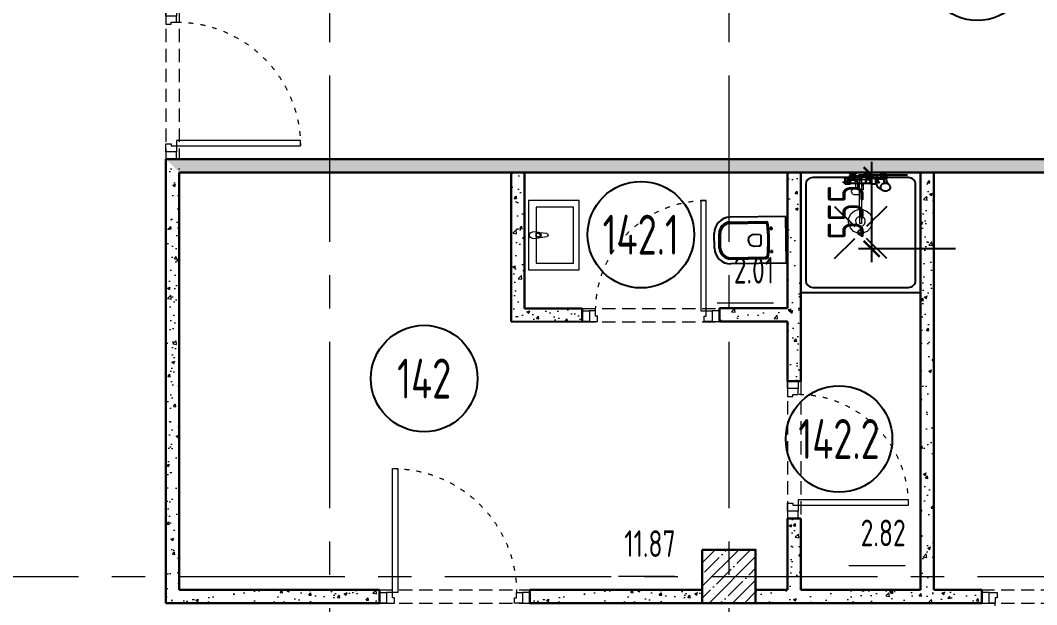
# Model space of a CAD drawing. Header units: millimetres. Extents: x -265044 to 366616, y 0 to 292181.
# Drawn here: x -211555 to -203923, y 106389 to 110778 of the extents above; entities that cross this region are included whole.
import ezdxf
from ezdxf.enums import TextEntityAlignment as Align

# ---------------------------------------------------------------- set-up
doc = ezdxf.new("R2010")
doc.units = ezdxf.units.MM
doc.header["$MEASUREMENT"] = 0
doc.header["$PDMODE"] = 3
doc.header["$PDSIZE"] = -4
for name, pattern in [('ACAD_ISO03W100', [30, 12, -18]), ('ADSK_Штриховая_ш2 п1', [3, 2, -1]), ('CENTER', [2, 1.25, -0.25, 0.25, -0.25])]:
    doc.linetypes.add(name, pattern=pattern)
doc.layers.get('0').update_dxf_attribs({"color": 250, "lineweight": 9})
doc.layers.get('Defpoints').update_dxf_attribs({"color": 6})
for name, color, linetype, lineweight in [('АР_Двери', 5, 'Continuous', 18), ('АР_Колонны', 5, 'Continuous', 30), ('АР_Колонны Штрих', 250, 'Continuous', 5), ('АР_Маркер экспликации', 239, 'Continuous', 13), ('АР_Номер помещения', 1, 'Continuous', 25), ('АР_Оси', 193, 'Continuous', 9), ('АР_Перегородки газоблок', 165, 'Continuous', 30), ('АР_Перегородки газоблок_Штрих', 165, 'Continuous', 5), ('АР_Помещения_площадь', 19, 'Continuous', 9), ('АР_тонкая линия', 250, 'Continuous', 0), ('Размер шахт', 95, 'Continuous', 9)]:
    doc.layers.add(name, color=color, linetype=linetype, lineweight=lineweight)
doc.layers.add('ТХ_сантехника', color=253, linetype='Continuous')
doc.styles.add('ISOCPEUR', font='isocpeur.ttf', dxfattribs={"width": 0.7})
doc.styles.get("Standard").update_dxf_attribs({"font": 'isocpeur.ttf'})
doc.dimstyles.new('R_100', dxfattribs={"dimtxt": 270, "dimasz": 120, "dimexe": 100, "dimexo": 0, "dimgap": 60, "dimtad": 1, "dimdec": 0, "dimrnd": 5, "dimzin": 0, "dimdsep": 46, "dimtxsty": 'ISOCPEUR', "dimblk": 'ARCHTICK', "dimcen": 0, "dimdle": 100, "dimclrd": 256, "dimclre": 256, "dimclrt": 256, "dimadec": 0, "dimazin": 0, "dimtfac": 2, "dimtdec": 0, "dimtofl": 0, "dimtmove": 1, "dimatfit": 3, "dimfxl": 1, "dimtvp": 3, "dimtolj": 1, "dimtzin": 0, "dimarcsym": 0})

# ---------------------------------------------------------------- blocks, each defined once
blk = doc.blocks.new('*U1050')
at = {"color": 8}
for points in [[(-55, -80), (-55, 0), (-115, 0), (-115, -40), (-100, -40), (-100, -80), (-55, -80)], [(0, 0), (0, -80), (-55, -80), (-55, 0), (0, 0)], [(-1130, 0), (-1130, -80), (-1075, -80), (-1075, 0), (-1130, 0)], [(-1075, -80), (-1075, 0), (-1015, 0), (-1015, -40), (-1030, -40), (-1030, -80), (-1075, -80)]]:
    blk.add_lwpolyline(points, dxfattribs=at)
blk.add_lwpolyline([(-100, -80), (-100, -1010), (-140, -1010), (-140, -80)], close=True, dxfattribs=at)
at = {"color": 8, "linetype": 'ACAD_ISO03W100', "ltscale": 3}
blk.add_arc((-100, -80), 930, 180, 270, dxfattribs=at)
blk = doc.blocks.new('*U56')
at = {"layer": 'АР_Номер помещения', "color": 8}
blk.add_circle((-5271, -1713.5), 400, dxfattribs=at)
at = {"layer": 'АР_Помещения_площадь', "color": 8}
blk.add_line((-3516, -2969.3), (-3938.3, -2969.3), dxfattribs=at)
at = {"color": 8, "style": 'ISOCPEUR', "width": 0.7, "flags": 1}
blk.add_attdef('КАТЕГОРИЯ', (-499.2, -2092.2), '', height=250, dxfattribs=at)
at = {"layer": 'АР_Номер помещения', "color": 8, "style": 'ISOCPEUR', "width": 0.7}
blk.add_attdef('НОМЕР_ПОМЕЩЕНИЯ', text='', height=300, dxfattribs=at).set_placement((-5271, -1713.5), align=Align.MIDDLE_CENTER)
at = {"layer": 'АР_Помещения_площадь', "color": 8, "lineweight": 30, "width": 0.7, "flags": 104}
blk.add_attdef('ИМЯ_ПОМЕЩЕНИЯ', text='', height=100, dxfattribs=at).set_placement((157.6, 1217.1), align=Align.MIDDLE_CENTER)
at = {"layer": 'АР_Помещения_площадь', "color": 8, "style": 'ISOCPEUR', "width": 0.7}
blk.add_attdef('ПЛОЩАДЬ_ПОМЕЩЕНИЯ', text='', height=200, dxfattribs=at).set_placement((-3511.1, -2722.8), align=Align.MIDDLE_RIGHT)
blk = doc.blocks.new('*U62')
at = {"layer": 'АР_Номер помещения', "color": 8}
blk.add_circle((-10209.7, 3495), 400, dxfattribs=at)
at = {"layer": 'АР_Помещения_площадь', "color": 8}
blk.add_line((-8326.7, 2008.5), (-8749, 2008.5), dxfattribs=at)
at = {"color": 8, "style": 'ISOCPEUR', "width": 0.7, "flags": 1}
blk.add_attdef('КАТЕГОРИЯ', (-499.2, -2092.2), '', height=250, dxfattribs=at)
at = {"layer": 'АР_Номер помещения', "color": 8, "style": 'ISOCPEUR', "width": 0.7}
blk.add_attdef('НОМЕР_ПОМЕЩЕНИЯ', text='', height=300, dxfattribs=at).set_placement((-10209.7, 3495), align=Align.MIDDLE_CENTER)
at = {"layer": 'АР_Помещения_площадь', "color": 8, "style": 'ISOCPEUR', "width": 0.7}
blk.add_attdef('ПЛОЩАДЬ_ПОМЕЩЕНИЯ', text='', height=200, dxfattribs=at).set_placement((-8321.8, 2255), align=Align.MIDDLE_RIGHT)
at = {"layer": 'АР_Помещения_площадь', "color": 8, "lineweight": 30, "width": 0.7, "flags": 104}
blk.add_attdef('ИМЯ_ПОМЕЩЕНИЯ', text='', height=100, dxfattribs=at).set_placement((157.6, 1217.1), align=Align.MIDDLE_CENTER)
blk = doc.blocks.new('_ArchTick')
at = {"color": 8, "linetype": 'ByBlock', "const_width": 0.15}
blk.add_lwpolyline([(-0.5, -0.5), (0.5, 0.5)], dxfattribs=at)
blk = doc.blocks.new('*D781')
at = {"layer": 'Defpoints', "color": 0, "lineweight": 13, "ltscale": 100, "transparency": 16777216}
for p in [(-205162, 109614.3), (-204893.5, 109614.3), (-204532.6, 109061.2)]:
    blk.add_point(p, dxfattribs=at)
at = {"layer": 'Размер шахт', "color": 8, "lineweight": -2, "ltscale": 100, "transparency": 16777216}
for p, q in [((-205162, 108961.2), (-205162, 109714.3)), ((-204893.5, 109614.3), (-205262, 109614.3)), ((-204532.6, 109061.2), (-205262, 109061.2))]:
    blk.add_line(p, q, dxfattribs=at)
at = {"layer": 'Размер шахт', "color": 8, "lineweight": -2, "ltscale": 100, "transparency": 16777216, "xscale": 120, "yscale": 120, "zscale": 120}
for p, rotation in [((-205162, 109614.3), 90), ((-205162, 109061.2), 270)]:
    blk.add_blockref('_ArchTick', p, dxfattribs=dict(at, rotation=rotation))
at = {"layer": 'Размер шахт', "color": 8, "ltscale": 100, "transparency": 16777216, "insert": (-205357, 109337.8), "char_height": 270, "attachment_point": 5, "rotation": 90, "style": 'ISOCPEUR'}
blk.add_mtext('\\A1;555', dxfattribs=at)
blk = doc.blocks.new('*U914')
at = {"color": 8}
for points in [[(-55, -80), (-55, 0), (-115, 0), (-115, -40), (-100, -40), (-100, -80), (-55, -80)], [(0, 0), (0, -80), (-55, -80), (-55, 0), (0, 0)], [(-1030, 0), (-1030, -80), (-975, -80), (-975, 0), (-1030, 0)], [(-975, -80), (-975, 0), (-915, 0), (-915, -40), (-930, -40), (-930, -80), (-975, -80)]]:
    blk.add_lwpolyline(points, dxfattribs=at)
blk.add_lwpolyline([(-100, -80), (-100, -910), (-140, -910), (-140, -80)], close=True, dxfattribs=at)
at = {"color": 8, "linetype": 'ACAD_ISO03W100', "ltscale": 3}
blk.add_arc((-100, -80), 830, 180, 270, dxfattribs=at)
blk = doc.blocks.new('унитаз поликлиники')
at = {"color": 8}
for p, q in [((0, 175), (0, -175)), ((0, 175), (420, 175)), ((125.6, 86.7), (99.5, 86.7)), ((112.4, 73.1), (112.4, 100.2)), ((420, 138.7), (149.6, 138.7)), ((420, 129), (156.8, 128.7)), ((191.9, -33.7), (191.9, 33.7)), ((242.4, 43.7), (201.9, 43.7)), ((494, 57.1), (494, -57.1)), ((504, 55), (504, -55)), ((540, 55), (540, -55)), ((112.3, -73), (112.3, -100.1)), ((242.4, -43.7), (201.9, -43.7)), ((125.5, -86.5), (99.4, -86.5)), ((420, -139), (147.9, -138.7)), ((420, -129), (155.2, -128.7)), ((0, -175), (420, -175))]:
    blk.add_line(p, q, dxfattribs=at)
for centre, radius, start, end in [((420, 55), 120, 0, 90), ((420.5, 55.2), 83.5, 359.86187, 90.33349), ((420, 55), 74, 0, 90), ((242.4, 0), 43.7, 270, 90), ((420, -55), 120, 270, 0), ((420, -55), 84, 270, 0), ((420, -55), 74, 270, 358.40182)]:
    blk.add_arc(centre, radius, start, end, dxfattribs=at)
at = {"color": 8, "extrusion": (0, 0, -1)}
for centre, major_axis, ratio, start_param, end_param in [((112.4, 86.8), (3.55, 3.55), 1, 5.504025, 11.78721), ((1158.1, 0), (-731, -726.4), 0.993775, 0.659849, 0.910919), ((984.1, 0), (-23.4, -941.4), 0.89728, 1.422258, 1.677847), ((149.5, 127.3), (-5.6, -10.5), 0.821373, 1.269211, 2.570669), ((154.4, 119.8), (-5.61, -7.72), 0.798093, 1.232924, 2.686723), ((201.9, -33.5), (4.12, -9.49), 0.964797, 0.42926, 1.943413), ((147.9, -127.5), (5.4, -10.4), 0.836443, 0.56114, 1.877577), ((155.2, -117.5), (5.3, -10.4), 0.842984, 0.549902, 1.8819)]:
    blk.add_ellipse(centre, major_axis=major_axis, ratio=ratio, start_param=start_param, end_param=end_param, dxfattribs=at)
at = {"color": 8}
for centre, major_axis, ratio, start_param, end_param in [((201.9, 33.5), (4.12, 9.49), 0.964797, 0.42926, 1.943413), ((112.3, -86.6), (3.54, -3.55), 1, 5.504025, 11.78721)]:
    blk.add_ellipse(centre, major_axis=major_axis, ratio=ratio, start_param=start_param, end_param=end_param, dxfattribs=at)
blk = doc.blocks.new('Из_буфера27431')
at = {"color": 8, "linetype": 'Continuous', "lineweight": 5}
for p, q in [((-138.5, 11.1), (-85.6, 17.7)), ((-138.5, 11.1), (-85.6, 17.7)), ((-76.1, 21), (-34.1, 25)), ((-76.1, 21), (-34.1, 25)), ((-59, 13.6), (-73.9, 13.6)), ((-59, 13.6), (-73.9, 13.6)), ((-59, -13.6), (-59, 13.6)), ((-59, -13.6), (-59, 13.6)), ((-85.6, -17.7), (-138.5, -11.1)), ((-85.6, -17.7), (-138.5, -11.1)), ((-34.1, -25), (-76.1, -21)), ((-34.1, -25), (-76.1, -21)), ((-73.9, -13.6), (-59, -13.6)), ((-73.9, -13.6), (-59, -13.6))]:
    blk.add_line(p, q, dxfattribs=at)
for points in [[(0, -260), (-380, -260), (-380, 260), (0, 260)], [(-59, -210), (-339.1, -210), (-339.1, 210), (-59, 210)], [(-59, -210), (-339.1, -210), (-339.1, 210), (-59, 210)]]:
    blk.add_lwpolyline(points, close=True, dxfattribs=at)
for centre, radius, start, end in [((-137.1, 0), 11.2, 97.13892, 262.86108), ((-137.1, 0), 11.2, 97.13892, 262.86108), ((-74.2, 0), 21.1, 122.77103, 237.22897), ((-74.2, 0), 21.1, 122.77103, 237.22897), ((-73.9, 0), 13.6, 90, 270), ((-73.9, 0), 13.6, 90, 270), ((-74.2, 0), 21.1, 95.16961, 122.77103), ((-74.2, 0), 21.1, 95.16961, 122.77103), ((-34.1, 0), 25, 270, 90), ((-34.1, 0), 25, 270, 90), ((-74.2, 0), 21.1, 237.22897, 264.83039), ((-74.2, 0), 21.1, 237.22897, 264.83039)]:
    blk.add_arc(centre, radius, start, end, dxfattribs=at)
blk = doc.blocks.new('*U1037')
at = {"color": 8}
blk.add_lwpolyline([(-100, 80), (-100, 1010), (-140, 1010), (-140, 80)], close=True, dxfattribs=at)
for points in [[(-1130, 0), (-1130, 80), (-1075, 80), (-1075, 0), (-1130, 0)], [(-1075, 80), (-1075, 0), (-1015, 0), (-1015, 40), (-1030, 40), (-1030, 80), (-1075, 80)], [(-55, 80), (-55, 0), (-115, 0), (-115, 40), (-100, 40), (-100, 80), (-55, 80)], [(0, 0), (0, 80), (-55, 80), (-55, 0), (0, 0)]]:
    blk.add_lwpolyline(points, dxfattribs=at)
at = {"color": 8, "linetype": 'ACAD_ISO03W100', "ltscale": 3}
blk.add_arc((-100, 80), 930, 90, 180, dxfattribs=at)
blk = doc.blocks.new('*U1072')
at = {"color": 8}
blk.add_lwpolyline([(-100, 80), (-100, 1010), (-140, 1010), (-140, 80)], close=True, dxfattribs=at)
for points in [[(-1130, 0), (-1130, 80), (-1075, 80), (-1075, 0), (-1130, 0)], [(-1075, 80), (-1075, 0), (-1015, 0), (-1015, 40), (-1030, 40), (-1030, 80), (-1075, 80)], [(-55, 80), (-55, 0), (-115, 0), (-115, 40), (-100, 40), (-100, 80), (-55, 80)], [(0, 0), (0, 80), (-55, 80), (-55, 0), (0, 0)]]:
    blk.add_lwpolyline(points, dxfattribs=at)
at = {"color": 8, "linetype": 'ACAD_ISO03W100', "ltscale": 3}
blk.add_arc((-100, 80), 930, 90, 180, dxfattribs=at)
blk = doc.blocks.new('*U1236')
at = {"color": 8}
for points in [[(0, 0), (0, -80), (55, -80), (55, 0), (0, 0)], [(55, -80), (55, 0), (115, 0), (115, -40), (100, -40), (100, -80), (55, -80)], [(975, -80), (975, 0), (915, 0), (915, -40), (930, -40), (930, -80), (975, -80)], [(1030, 0), (1030, -80), (975, -80), (975, 0), (1030, 0)]]:
    blk.add_lwpolyline(points, dxfattribs=at)
blk.add_lwpolyline([(100, -80), (100, -910), (140, -910), (140, -80)], close=True, dxfattribs=at)
at = {"color": 8, "linetype": 'ACAD_ISO03W100', "ltscale": 3}
blk.add_arc((100, -80), 830, 270, 0, dxfattribs=at)
blk = doc.blocks.new('Из_буфера15266')
at = {"color": 8, "lineweight": 0, "ltscale": 100, "transparency": 33554687}
for points in [[(-13, -339), (-61, -355), (-98, -386), (-119, -429), (-119, -476), (-103, -524), (-71, -561), (-24, -577), (24, -577), (66, -561), (98, -524), (119, -476), (114, -429), (93, -386), (56, -355), (8, -339), (8, -196), (24, -196), (34, -196), (50, -196), (61, -196), (71, -190), (77, -185), (82, -175), (87, -169), (87, -159), (87, -153), (82, -148), (82, -148), (77, -138), (77, -138), (66, -132), (56, -127), (50, -127), (45, -127), (45, -106), (45, -85), (93, -85), (93, -74), (167, -74), (172, -74), (172, -69), (172, -63), (167, -63), (156, -58), (135, -48), (108, -32), (93, -26), (93, -21), (108, -21), (108, 0), (40, 0), (40, -21), (40, -21), (40, -21), (34, -21), (34, -21), (29, -42), (8, -42), (8, -5), (40, -5), (40, 0), (-40, 0), (-40, -5), (-13, -5), (-13, -42), (-50, -42), (-50, -48), (-61, -48), (-61, -37), (-61, -37), (-61, -21), (-45, -21), (-45, 0), (-108, 0), (-108, -21), (-93, -21), (-93, -37), (-93, -37), (-93, -48), (-93, -48), (-93, -85), (-29, -85)], [(-93, -21), (-61, -21)], [(-93, -37), (-61, -37)], [(-93, -48), (-61, -48)], [(-87, -21), (-87, -37)], [(-66, -21), (-66, -37)], [(-50, -48), (-50, -79)], [(-50, -79), (-13, -79)], [(-29, -85), (-29, -143), (-24, -143), (-24, -143), (-24, -143), (-19, -143), (-13, -143), (-13, -143), (-13, -339)], [(-29, -85), (-13, -85)], [(-29, -101), (-13, -101)], [(-13, -5), (8, -5)], [(-13, -42), (-13, -143)], [(8, -196), (8, -42)], [(24, -79), (8, -79)], [(24, -85), (8, -85)], [(24, -101), (8, -101)], [(24, -63), (24, -63), (24, -63), (29, -58), (29, -58), (29, -58), (29, -58), (34, -58), (40, -58), (40, -58), (40, -58), (40, -58), (45, -58), (45, -63), (45, -63)], [(24, -106), (24, -63)], [(24, -85), (24, -127)], [(45, -42), (29, -42)], [(34, -58), (29, -58)], [(34, -58), (34, -58)], [(40, -58), (34, -58)], [(56, -16), (40, -21)], [(40, -58), (40, -58)], [(45, -63), (45, -63)], [(45, -85), (45, -63)], [(50, -79), (45, -79)], [(50, -48), (50, -48)], [(50, -53), (50, -48)], [(50, -79), (50, -48)], [(50, -58), (50, -53)], [(56, -16), (56, -16)], [(61, -21), (56, -16)], [(56, -32), (56, -32)], [(77, -37), (56, -32)], [(93, -26), (77, -21), (61, -21)], [(61, -37), (66, -37), (82, -37), (82, -37)], [(87, -48), (61, -48)], [(66, -32), (66, -37)], [(87, -37), (77, -37)], [(82, -21), (93, -21)], [(93, -63), (93, -74)], [(167, -74), (151, -69), (135, -63)], [(167, -74), (167, -74)], [(13, -127), (8, -127)], [(19, -127), (13, -127)], [(24, -122), (19, -127)], [(24, -127), (24, -106)], [(45, -122), (34, -122), (24, -122)], [(45, -127), (45, -122)], [(-13, -339), (-13, -482)], [(8, -339), (8, -482)], [(-13, -482), (8, -482)]]:
    blk.add_lwpolyline(points, dxfattribs=at)
for points in [[(-93, 0), (-61, 0), (-61, 21), (-93, 21)], [(61, 0), (87, 0), (87, 21), (61, 21)], [(40, -21), (40, -21)], [(50, -42), (45, -42), (45, -32), (56, -32), (56, -32), (56, -37), (61, -37), (61, -48), (50, -48)], [(87, -48), (87, -37), (103, -48), (130, -58), (135, -63), (93, -63), (93, -48)]]:
    blk.add_lwpolyline(points, close=True, dxfattribs=at)
for points, knots in [([(-50, -74), (-56, -79), (-61, -74), (-66, -74), (-66, -69), (-66, -63), (-61, -58), (-56, -58), (-56, -58), (-50, -58)], [0, 0, 0, 0, 1, 1, 1, 2, 2, 2, 3, 3, 3, 3]), ([(8, -413), (34, -418), (56, -444), (45, -471), (40, -497), (13, -513), (-13, -508), (-40, -503), (-56, -476), (-50, -450), (-45, -429), (-34, -418), (-13, -413)], [0, 0, 0, 0, 1, 1, 1, 2, 2, 2, 3, 3, 3, 4, 4, 4, 4])]:
    blk.add_open_spline(points, degree=3, knots=knots, dxfattribs=at)
blk = doc.blocks.new('*U1238')
at = {"layer": 'АР_Номер помещения', "color": 8}
blk.add_circle((-7038.6, -2731.2), 400, dxfattribs=at)
at = {"layer": 'АР_Помещения_площадь', "color": 8}
blk.add_line((-6042.5, -3244.8), (-6464.9, -3244.8), dxfattribs=at)
at = {"color": 8, "style": 'ISOCPEUR', "width": 0.7, "flags": 1}
blk.add_attdef('КАТЕГОРИЯ', (-499.2, -2092.2), '', height=250, dxfattribs=at)
at = {"layer": 'АР_Номер помещения', "color": 8, "style": 'ISOCPEUR', "width": 0.7}
blk.add_attdef('НОМЕР_ПОМЕЩЕНИЯ', text='', height=300, dxfattribs=at).set_placement((-7038.6, -2731.2), align=Align.MIDDLE_CENTER)
at = {"layer": 'АР_Помещения_площадь', "color": 8, "lineweight": 30, "width": 0.7, "flags": 104}
blk.add_attdef('ИМЯ_ПОМЕЩЕНИЯ', text='', height=100, dxfattribs=at).set_placement((157.6, 1217.1), align=Align.MIDDLE_CENTER)
at = {"layer": 'АР_Помещения_площадь', "color": 8, "style": 'ISOCPEUR', "width": 0.7}
blk.add_attdef('ПЛОЩАДЬ_ПОМЕЩЕНИЯ', text='', height=200, dxfattribs=at).set_placement((-6037.7, -2998.3), align=Align.MIDDLE_RIGHT)
blk = doc.blocks.new('*U1239')
at = {"layer": 'АР_Номер помещения', "color": 8}
blk.add_circle((-7625.4, -4265.8), 400, dxfattribs=at)
at = {"layer": 'АР_Помещения_площадь', "color": 8}
blk.add_line((-7129.5, -5218), (-7551.9, -5218), dxfattribs=at)
at = {"color": 8, "style": 'ISOCPEUR', "width": 0.7, "flags": 1}
blk.add_attdef('КАТЕГОРИЯ', (-499.2, -2092.2), '', height=250, dxfattribs=at)
at = {"layer": 'АР_Номер помещения', "color": 8, "style": 'ISOCPEUR', "width": 0.7}
blk.add_attdef('НОМЕР_ПОМЕЩЕНИЯ', text='', height=300, dxfattribs=at).set_placement((-7625.4, -4265.8), align=Align.MIDDLE_CENTER)
at = {"layer": 'АР_Помещения_площадь', "color": 8, "lineweight": 30, "width": 0.7, "flags": 104}
blk.add_attdef('ИМЯ_ПОМЕЩЕНИЯ', text='', height=100, dxfattribs=at).set_placement((157.6, 1217.1), align=Align.MIDDLE_CENTER)
at = {"layer": 'АР_Помещения_площадь', "color": 8, "style": 'ISOCPEUR', "width": 0.7}
blk.add_attdef('ПЛОЩАДЬ_ПОМЕЩЕНИЯ', text='', height=200, dxfattribs=at).set_placement((-7124.6, -4971.5), align=Align.MIDDLE_RIGHT)

msp = doc.modelspace()

# ---------------------------------------------------------------- hatches: boundary and pattern name
at = {"layer": 'АР_Колонны Штрих', "ltscale": 100}
h = msp.add_hatch(dxfattribs=at)
h.set_pattern_fill('ANSI35', color=8, scale=500)
h.set_pattern_definition([(45, (-1163486.01, 146672.16), (-88.388348, 88.388348), []), (45, (-1163397.63, 146672.16), (-88.388348, 88.388348), [156.25, -31.25, 0, -31.25])])
h.paths.add_polyline_path([(-206033.9, 106800.7), (-206433.9, 106800.7), (-206433.9, 106400.7), (-206033.9, 106400.7)])
at = {"layer": 'АР_Перегородки газоблок_Штрих', "ltscale": 100}
h = msp.add_hatch(dxfattribs=at)
h.set_pattern_fill('AR-CONC', color=8, scale=30)
h.set_pattern_definition([(50, (0, 0), (215.17805, -18.82564), [22.5, -247.5]), (355, (0, 0), (-41.6254, 225.65764), [18, -198]), (100.45144, (17.93, -1.57), (173.55265, 206.832), [19.12206, -210.34263]), (46.1842, (0, 60), (320.1724, -49.65578), [33.75, -371.25]), (96.63564, (26.68, 55.86), (280.3986, 292.2356), [28.6831, -315.51413]), (351.18416, (0, 60), (280.3986, 292.2356), [27, -297]), (21, (30, 45), (179.07212, -120.78567), [22.5, -247.5]), (326, (30, 45), (72.9946, 217.54501), [18, -198]), (71.45144, (44.92, 34.93), (252.06671, 96.75935), [19.12206, -210.34263]), (37.5, (0, 0), (3.647957, 99.868156), [0, -195.6, 0, -201, 0, -198.75]), (7.5, (0, 0), (78.92086, 118.323514), [0, -114.6, 0, -191.1, 0, -75.75]), (327.5, (-66.9, 0), (160.14673, -6.766462), [0, -75, 0, -234, 0, -310.5]), (317.5, (-96.9, 0), (174.95585, 30.031495), [0, -97.5, 0, -155.4, 0, -220.5])])
h.paths.add_polyline_path([(-210461.8, 109734.7), (-210361.8, 109634.7)], flags=17)
h.paths.add_polyline_path([(-201173.4, 109734.7), (-201293.4, 109734.7), (-210461.8, 109734.7), (-210361.8, 109634.7), (-202922.4, 109634.7), (-202922.4, 109061.2), (-202922.4, 108895.3), (-200153.9, 108895.3), (-200153.9, 106920.6), (-203133.9, 106920.6), (-203133.9, 104807.7), (-203241.9, 104807.7), (-203241.9, 104707.7), (-203033.9, 104707.7), (-203033.9, 106800.7), (-200033.9, 106800.7), (-200033.9, 110700.9), (-201173.4, 110702.5), (-201293.4, 110702.5), (-201293.4, 109734.7), (-201173.4, 109734.7), (-201173.4, 110062.1), (-201173.4, 110581.1), (-201173.4, 110582.5), (-200153.9, 110581.1), (-200153.9, 109015.3), (-201173.4, 109015.3)])
h.paths.add_polyline_path([(-201293.4, 109634.7), (-201293.4, 109014.7), (-202822.4, 109014.7), (-202822.4, 109634.7)], flags=16)
h.paths.add_polyline_path([(-202970, 109634.7), (-202849.5, 109634.7)], flags=17)
h = msp.add_hatch(dxfattribs=at)
h.set_pattern_fill('AR-CONC', color=8, scale=30)
h.set_pattern_definition([(50, (-8237.72, 51.11), (215.17805, -18.82564), [22.5, -247.5]), (355, (-8237.72, 51.11), (-41.6254, 225.65764), [18, -198]), (100.45144, (-8219.78, 49.54), (173.55265, 206.832), [19.12206, -210.34263]), (46.1842, (-8237.72, 111.1), (320.1724, -49.65578), [33.75, -371.25]), (96.63564, (-8211.03, 106.97), (280.3986, 292.2356), [28.6831, -315.51413]), (351.18416, (-8237.7, 111.1), (280.3986, 292.2356), [27, -297]), (21, (-8207.72, 96.11), (179.07212, -120.78567), [22.5, -247.5]), (326, (-8207.72, 96.11), (72.9946, 217.54501), [18, -198]), (71.45144, (-8192.8, 86.05), (252.06671, 96.75935), [19.12206, -210.34263]), (37.5, (-8237.716, 51.11), (3.647957, 99.868156), [0, -195.6, 0, -201, 0, -198.75]), (7.5, (-8237.72, 51.11), (78.92086, 118.323514), [0, -114.6, 0, -191.1, 0, -75.75]), (327.5, (-8304.616, 51.11), (160.14673, -6.766462), [0, -75, 0, -234, 0, -310.5]), (317.5, (-8334.62, 51.11), (174.95585, 30.031495), [0, -97.5, 0, -155.4, 0, -220.5])])
h.paths.add_polyline_path([(-210361.8, 109685.8), (-210461.8, 109685.8), (-210461.8, 106400.7), (-210361.8, 106400.7)])
h = msp.add_hatch(dxfattribs=at)
h.set_pattern_fill('AR-CONC', color=8, scale=30)
h.set_pattern_definition([(50, (0, 673.48), (215.17805, -18.82564), [22.5, -247.5]), (355, (0, 673.48), (-41.6254, 225.65764), [18, -198]), (100.45144, (17.93, 671.9), (173.55265, 206.832), [19.12206, -210.34263]), (46.1842, (0, 733.48), (320.1724, -49.65578), [33.75, -371.25]), (96.63564, (26.68, 729.34), (280.3986, 292.2356), [28.6831, -315.51413]), (351.18416, (0, 733.48), (280.3986, 292.2356), [27, -297]), (21, (30, 718.48), (179.07212, -120.78567), [22.5, -247.5]), (326, (30, 718.48), (72.9946, 217.54501), [18, -198]), (71.45144, (44.92, 708.4), (252.06671, 96.75935), [19.12206, -210.34263]), (37.5, (0, 673.475), (3.647957, 99.868156), [0, -195.6, 0, -201, 0, -198.75]), (7.5, (0, 673.48), (78.92086, 118.323514), [0, -114.6, 0, -191.1, 0, -75.75]), (327.5, (-66.9, 673.475), (160.14673, -6.766462), [0, -75, 0, -234, 0, -310.5]), (317.5, (-96.9, 673.48), (174.95585, 30.031495), [0, -97.5, 0, -155.4, 0, -220.5])])
h.paths.add_polyline_path([(-205694.8, 109614.7), (-205794.8, 109614.7), (-205794.8, 108614.8), (-206233.9, 108614.8), (-206233.9, 108514.8), (-205794.8, 108514.8), (-205794.8, 108066.4), (-205694.8, 108066.4)])
h.paths.add_polyline_path([(-207335.1, 108614.3), (-207769.9, 108614.7), (-207769.9, 109634.7), (-207869.9, 109634.7), (-207869.9, 108514.8), (-207335.1, 108514.7)])
h.paths.add_polyline_path([(-206233.9, 108614.8), (-206305.1, 108614.8), (-206305.1, 108514.8), (-206233.9, 108514.8)])
h = msp.add_hatch(dxfattribs=at)
h.set_pattern_fill('AR-CONC', color=8, scale=30)
h.set_pattern_definition([(50, (0, 396.71), (215.17805, -18.82564), [22.5, -247.5]), (355, (0, 396.7), (-41.6254, 225.65764), [18, -198]), (100.45144, (17.93, 395.14), (173.55265, 206.832), [19.12206, -210.34263]), (46.1842, (0, 456.7), (320.1724, -49.65578), [33.75, -371.25]), (96.63564, (26.68, 452.57), (280.3986, 292.2356), [28.6831, -315.51413]), (351.18416, (0, 456.7), (280.3986, 292.2356), [27, -297]), (21, (30, 441.71), (179.07212, -120.78567), [22.5, -247.5]), (326, (30, 441.7), (72.9946, 217.54501), [18, -198]), (71.45144, (44.92, 431.64), (252.06671, 96.75935), [19.12206, -210.34263]), (37.5, (0, 396.71), (3.647957, 99.868156), [0, -195.6, 0, -201, 0, -198.75]), (7.5, (0, 396.71), (78.92086, 118.323514), [0, -114.6, 0, -191.1, 0, -75.75]), (327.5, (-66.9, 396.71), (160.14673, -6.766462), [0, -75, 0, -234, 0, -310.5]), (317.5, (-96.9, 396.71), (174.95585, 30.031495), [0, -97.5, 0, -155.4, 0, -220.5])])
h.paths.add_polyline_path([(-204334.4, 106500.7), (-204694.8, 106500.7), (-204694.8, 106997.4), (-204794.8, 106997.4), (-204794.8, 106500.7), (-205694.8, 106500.7), (-205694.8, 107036.4), (-205794.8, 107036.4), (-205794.8, 106500.7), (-206033.9, 106500.7), (-206031.8, 106400.7), (-204334.4, 106400.7)])
h.paths.add_polyline_path([(-204694.8, 109634.7), (-204794.8, 109634.7), (-204794.8, 106997.4), (-204694.8, 106997.4)])
h = msp.add_hatch(dxfattribs=at)
h.set_pattern_fill('AR-CONC', color=8, scale=30)
h.set_pattern_definition([(50, (-8137.64, -3282.91), (215.17805, -18.82564), [22.5, -247.5]), (355, (-8137.64, -3282.91), (-41.6254, 225.65764), [18, -198]), (100.45144, (-8119.7, -3284.48), (173.55265, 206.832), [19.12206, -210.34263]), (46.1842, (-8137.64, -3222.9), (320.1724, -49.65578), [33.75, -371.25]), (96.63564, (-8110.96, -3227.05), (280.3986, 292.2356), [28.6831, -315.51413]), (351.18416, (-8137.64, -3222.9), (280.3986, 292.2356), [27, -297]), (21, (-8107.64, -3237.91), (179.07212, -120.78567), [22.5, -247.5]), (326, (-8107.64, -3237.91), (72.9946, 217.54501), [18, -198]), (71.45144, (-8092.72, -3247.98), (252.06671, 96.75935), [19.12206, -210.34263]), (37.5, (-8137.64, -3282.91), (3.647957, 99.868156), [0, -195.6, 0, -201, 0, -198.75]), (7.5, (-8137.64, -3282.91), (78.92086, 118.323514), [0, -114.6, 0, -191.1, 0, -75.75]), (327.5, (-8204.54, -3282.91), (160.14673, -6.766462), [0, -75, 0, -234, 0, -310.5]), (317.5, (-8234.54, -3282.91), (174.95585, 30.031495), [0, -97.5, 0, -155.4, 0, -220.5])])
h.paths.add_polyline_path([(-208859.3, 106400.7), (-210361.8, 106400.7), (-210361.8, 106500.7), (-208859.3, 106500.7)])
h = msp.add_hatch(dxfattribs=at)
h.set_pattern_fill('AR-CONC', color=8, scale=30)
h.set_pattern_definition([(50, (-5505.05, -3282.91), (215.17805, -18.82564), [22.5, -247.5]), (355, (-5505.05, -3282.91), (-41.6254, 225.65764), [18, -198]), (100.45144, (-5487.12, -3284.48), (173.55265, 206.832), [19.12206, -210.34263]), (46.1842, (-5505.05, -3222.9), (320.1724, -49.65578), [33.75, -371.25]), (96.63564, (-5478.37, -3227.05), (280.3986, 292.2356), [28.6831, -315.51413]), (351.18416, (-5505.05, -3222.9), (280.3986, 292.2356), [27, -297]), (21, (-5475.05, -3237.91), (179.07212, -120.78567), [22.5, -247.5]), (326, (-5475.05, -3237.91), (72.9946, 217.54501), [18, -198]), (71.45144, (-5460.13, -3247.98), (252.06671, 96.75935), [19.12206, -210.34263]), (37.5, (-5505.05, -3282.91), (3.647957, 99.868156), [0, -195.6, 0, -201, 0, -198.75]), (7.5, (-5505.05, -3282.91), (78.92086, 118.323514), [0, -114.6, 0, -191.1, 0, -75.75]), (327.5, (-5571.95, -3282.91), (160.14673, -6.766462), [0, -75, 0, -234, 0, -310.5]), (317.5, (-5601.95, -3282.91), (174.95585, 30.031495), [0, -97.5, 0, -155.4, 0, -220.5])])
h.paths.add_polyline_path([(-206433.9, 106400.7), (-207729.2, 106400.7), (-207729.2, 106500.7), (-206433.9, 106500.7)])

# ---------------------------------------------------------------- linework, layer by layer
at = {"layer": 'АР_Колонны', "color": 8, "ltscale": 100}
msp.add_lwpolyline([(-206433.9, 106800.7), (-206033.9, 106800.7), (-206033.9, 106400.7), (-206433.9, 106400.7)], close=True, dxfattribs=at)
at = {"layer": 'АР_Оси', "color": 8, "linetype": 'CENTER', "ltscale": 1000}
for p, q in [((-209233.9, 134363.2), (-209233.9, 78630.8)), ((-206233.9, 134363.2), (-206233.9, 78630.8)), ((-224367.6, 106600.7), (-141189.2, 106600.7))]:
    msp.add_line(p, q, dxfattribs=at)
at = {"layer": 'АР_Перегородки газоблок', "color": 8, "ltscale": 100}
for p, q in [((-210361.8, 106818.9), (-210361.8, 109634.7)), ((-210361.8, 109634.7), (-201293.4, 109634.7)), ((-207869.9, 108514.8), (-207869.9, 109634.7)), ((-207769.9, 108614.7), (-207769.9, 109634.7)), ((-205794.8, 109634.7), (-205794.8, 108614.8)), ((-205694.8, 109634.7), (-205694.8, 108066.4)), ((-204794.8, 106500.7), (-204794.8, 109634.7)), ((-204694.8, 106500.7), (-204694.8, 109634.7)), ((-207769.9, 108614.7), (-207335.1, 108614.3)), ((-207335.1, 108614.3), (-207335.1, 108514.3)), ((-206305.1, 108514.8), (-206305.1, 108614.8)), ((-206305.1, 108614.8), (-205794.8, 108614.8)), ((-207869.9, 108514.8), (-207335.1, 108514.3)), ((-206305.1, 108514.8), (-205794.8, 108514.8)), ((-205794.8, 108514.8), (-205794.8, 108066.4)), ((-205694.8, 108066.4), (-205794.8, 108066.4)), ((-210461.8, 107069.5), (-210461.8, 106400.7)), ((-210361.8, 106500.7), (-210361.8, 107069.5)), ((-205794.8, 107036.4), (-205694.8, 107036.4)), ((-205794.8, 107036.4), (-205794.8, 106500.7)), ((-205694.8, 107036.4), (-205694.8, 106500.7)), ((-210361.8, 106500.7), (-208859.3, 106500.7)), ((-208859.3, 106500.7), (-208859.3, 106400.7)), ((-207729.3, 106500.7), (-207729.3, 106400.7)), ((-207729.3, 106500.7), (-206433.9, 106500.7)), ((-206033.9, 106500.7), (-205794.8, 106500.7)), ((-205694.8, 106500.7), (-204794.8, 106500.7)), ((-204694.8, 106500.7), (-204334.4, 106500.7)), ((-204334.4, 106400.7), (-204334.4, 106500.7)), ((-210461.8, 106400.7), (-208859.3, 106400.7)), ((-207729.3, 106400.7), (-204334.4, 106400.7))]:
    msp.add_line(p, q, dxfattribs=at)
for points in [[(-210461.8, 109734.7), (-201293.4, 109734.7)], [(-210461.8, 109734.7), (-210461.8, 106818.9)]]:
    msp.add_lwpolyline(points, dxfattribs=at)
at = {"layer": 'АР_тонкая линия', "color": 8, "linetype": 'ADSK_Штриховая_ш2 п1', "ltscale": 50}
for p, q in [((-207335.2, 108614.3), (-206205.2, 108614)), ((-207335.1, 108514.3), (-206205.1, 108513.8)), ((-208859.3, 106500.7), (-207729.3, 106500.4)), ((-204340.5, 106500.7), (-203210.5, 106500.5)), ((-208859.3, 106400.7), (-207729.3, 106400.2)), ((-204340.4, 106400.7), (-203210.4, 106400.3))]:
    msp.add_line(p, q, dxfattribs=at)
for points in [[(-210461.8, 110864.7), (-210461.8, 109734.7)], [(-210361.8, 110864.7), (-210361.8, 109734.7)], [(-205794.8, 108066.4), (-205794.8, 106936.4)], [(-205694.8, 108066.4), (-205694.8, 107036.4)]]:
    msp.add_lwpolyline(points, dxfattribs=at)
at = {"layer": 'ТХ_сантехника', "color": 8}
for p, q in [((-205694.8, 109634.7), (-205694.8, 108734.7)), ((-204794.8, 109634.7), (-205694.8, 109634.7)), ((-205276.8, 109634.7), (-205329.3, 109634.7)), ((-205329.3, 109634.7), (-205329.3, 109629.5)), ((-205329.3, 109629.5), (-205315.1, 109614.5)), ((-205329.3, 109629.5), (-205276.8, 109629.5)), ((-205315.1, 109614.5), (-205317.3, 109614.5)), ((-205317.3, 109614.5), (-205317.3, 109601.7)), ((-205315.1, 109614.5), (-205291.1, 109614.5)), ((-205310.2, 109614.5), (-205310.2, 109601.7)), ((-205296, 109614.5), (-205296, 109601.7)), ((-205291.1, 109614.5), (-205276.8, 109629.5)), ((-205288.8, 109614.5), (-205291.1, 109614.5)), ((-205288.8, 109601.7), (-205288.8, 109614.5)), ((-205276.8, 109629.5), (-205276.8, 109634.7)), ((-205164.3, 109634.7), (-205216.8, 109634.7)), ((-205216.8, 109634.7), (-205216.8, 109629.5)), ((-205216.8, 109629.5), (-205202.6, 109614.5)), ((-205216.8, 109629.5), (-205164.3, 109629.5)), ((-205202.6, 109614.5), (-205204.8, 109614.5)), ((-205204.8, 109614.5), (-205204.8, 109601.7)), ((-205202.6, 109614.5), (-205178.6, 109614.5)), ((-205197.7, 109614.5), (-205197.7, 109601.7)), ((-205183.5, 109614.5), (-205183.5, 109601.7)), ((-205178.6, 109614.5), (-205164.3, 109629.5)), ((-205176.3, 109614.5), (-205178.6, 109614.5)), ((-205176.3, 109601.7), (-205176.3, 109614.5)), ((-205164.3, 109629.5), (-205164.3, 109634.7)), ((-205093.1, 109615.2), (-205122.3, 109615.2)), ((-205122.3, 109615.2), (-205122.3, 109588.2)), ((-205076.6, 109634.7), (-205093.1, 109634.7)), ((-205093.1, 109634.7), (-205093.1, 109615.2)), ((-205093.1, 109615.2), (-205093.1, 109601.7)), ((-205076.6, 109615.2), (-205076.6, 109634.7)), ((-205064.2, 109615.2), (-205076.6, 109615.2)), ((-205076.6, 109601.7), (-205076.6, 109615.2)), ((-205076.6, 109601.7), (-205076.6, 109615.2)), ((-205065.3, 109601.5), (-205064.2, 109602.2)), ((-205064.2, 109628), (-205064.2, 109615.2)), ((-205064.2, 109615.2), (-205054.5, 109615.2)), ((-205064.2, 109602.2), (-205063.1, 109602.6)), ((-205061.3, 109603.5), (-205063.1, 109602.6)), ((-205063.1, 109602.6), (-205062.9, 109602.7)), ((-205063.1, 109602.6), (-205063.1, 109602.6)), ((-205062.9, 109602.7), (-205061.6, 109602.8)), ((-205061.6, 109602.8), (-205057.1, 109602.8)), ((-205059.3, 109603.8), (-205061.3, 109603.5)), ((-205057.4, 109603.5), (-205059.3, 109603.8)), ((-205055.6, 109602.6), (-205057.4, 109603.5)), ((-205057.1, 109602.8), (-205055.7, 109602.7)), ((-205055.7, 109602.7), (-205055.6, 109602.6)), ((-205055.6, 109602.6), (-205055.6, 109602.6)), ((-205055.6, 109602.6), (-205054.5, 109602.2)), ((-205054.5, 109615.2), (-205054.5, 109628)), ((-205047.3, 109615.2), (-205054.5, 109615.2)), ((-205054.5, 109602.2), (-205053.4, 109601.5)), ((-205047.3, 109588.2), (-205047.3, 109615.2)), ((-204794.8, 108734.7), (-204794.8, 109634.7)), ((-205657.3, 109544.7), (-205657.3, 108824.7)), ((-204884.8, 109597.2), (-205604.8, 109597.2)), ((-205363.8, 109587.4), (-205363.8, 109553)), ((-205324.1, 109589.7), (-205361.6, 109589.7)), ((-205361.6, 109550.8), (-205324.1, 109550.8)), ((-205324.1, 109589), (-205324.1, 109589.7)), ((-205322.6, 109589), (-205324.1, 109589)), ((-205324.1, 109589), (-205324.1, 109554.5)), ((-205324.1, 109550.8), (-205324.1, 109554.5)), ((-205324.1, 109554.5), (-205322.6, 109554.5)), ((-205317.3, 109601.7), (-205322.6, 109601.7)), ((-205322.6, 109601.7), (-205322.6, 109589)), ((-205322.6, 109554.5), (-205322.6, 109589)), ((-205322.6, 109554.5), (-205322.6, 109554.3)), ((-205322.6, 109554.3), (-205322.6, 109553.9)), ((-205322.6, 109553.9), (-205322.6, 109553.7)), ((-205322.6, 109553.7), (-205171.1, 109553.7)), ((-205317.3, 109601.7), (-205288.8, 109601.7)), ((-205204.8, 109601.7), (-205288.8, 109601.7)), ((-205204.8, 109601.7), (-205176.3, 109601.7)), ((-205171.1, 109601.7), (-205176.3, 109601.7)), ((-205171.1, 109589), (-205171.1, 109601.7)), ((-205169.6, 109589), (-205171.1, 109589)), ((-205171.1, 109589), (-205171.1, 109554.3)), ((-205171.1, 109554.3), (-205171.1, 109554.5)), ((-205171.1, 109554.5), (-205169.6, 109554.5)), ((-205171.1, 109553.9), (-205171.1, 109554.3)), ((-205171.1, 109553.7), (-205171.1, 109553.9)), ((-205132.1, 109589.7), (-205169.6, 109589.7)), ((-205169.6, 109589.7), (-205169.6, 109589)), ((-205169.6, 109554.5), (-205169.6, 109589)), ((-205169.6, 109554.5), (-205169.6, 109550.8)), ((-205169.6, 109550.8), (-205132.1, 109550.8)), ((-205129.8, 109587.1), (-205129.8, 109587.4)), ((-205106.3, 109587.1), (-205129.8, 109587.1)), ((-205129.8, 109577.3), (-205129.8, 109587.1)), ((-205129.8, 109553), (-205129.8, 109577.3)), ((-205129.8, 109577.3), (-205117.3, 109577.3)), ((-205122.3, 109588.2), (-205104.4, 109588.2)), ((-205104.4, 109588.2), (-205066.9, 109588.2)), ((-205096.4, 109529.4), (-205096.8, 109527)), ((-205096.8, 109527), (-205096.8, 109519.1)), ((-205095.2, 109534.9), (-205096.4, 109529.4)), ((-205094.1, 109537), (-205095.2, 109534.9)), ((-205090.5, 109542), (-205094.1, 109537)), ((-205089, 109543.4), (-205090.5, 109542)), ((-205083.5, 109547.4), (-205089, 109543.4)), ((-205076.4, 109550.5), (-205083.5, 109547.4)), ((-205072.6, 109551.6), (-205076.4, 109550.5)), ((-205066.2, 109553.1), (-205072.6, 109551.6)), ((-205067.6, 109552.7), (-205067.2, 109566.4)), ((-205067.2, 109566.4), (-205066.8, 109598.1)), ((-205066.8, 109598.1), (-205066.7, 109599.3)), ((-205066.7, 109599.3), (-205066.1, 109600.5)), ((-205059.3, 109553.6), (-205066.2, 109553.1)), ((-205066.1, 109600.5), (-205065.3, 109601.5)), ((-205052.5, 109553.1), (-205059.3, 109553.6)), ((-205053.4, 109601.5), (-205052.5, 109600.5)), ((-205052.5, 109600.5), (-205052, 109599.3)), ((-205046.1, 109551.6), (-205052.5, 109553.1)), ((-205052, 109599.3), (-205051.8, 109598.1)), ((-205051.5, 109566.4), (-205051.8, 109598.1)), ((-205051.6, 109576.3), (-205051.7, 109588.2)), ((-205051.7, 109588.2), (-205047.3, 109588.2)), ((-205051.1, 109552.7), (-205051.5, 109566.4)), ((-205046.1, 109551.6), (-205043.6, 109550.9)), ((-205042.2, 109550.5), (-205043.6, 109550.9)), ((-205035.1, 109547.4), (-205042.2, 109550.5)), ((-205029.7, 109543.4), (-205035.1, 109547.4)), ((-205028.2, 109542), (-205029.7, 109543.4)), ((-205024.6, 109537), (-205028.2, 109542)), ((-205023.5, 109534.9), (-205024.6, 109537)), ((-205022.2, 109529.4), (-205023.5, 109534.9)), ((-205021.8, 109527), (-205022.2, 109529.4)), ((-205021.8, 109519.1), (-205021.8, 109527)), ((-204832.3, 108824.7), (-204832.3, 109544.7)), ((-205096.8, 109519.1), (-205095.6, 109513.5)), ((-205095.6, 109513.5), (-205094.3, 109511.7)), ((-205094.3, 109511.7), (-205091.8, 109508.3)), ((-205091.8, 109508.3), (-205085.8, 109503.8)), ((-205085.8, 109503.8), (-205078.1, 109500.4)), ((-205078.1, 109500.4), (-205069, 109498.3)), ((-205069, 109498.3), (-205059.3, 109497.5)), ((-205059.3, 109497.5), (-205049.6, 109498.3)), ((-205049.6, 109498.3), (-205040.6, 109500.4)), ((-205040.6, 109500.4), (-205032.8, 109503.8)), ((-205032.8, 109503.8), (-205026.9, 109508.3)), ((-205026.9, 109508.3), (-205023.1, 109513.5)), ((-205023.1, 109513.5), (-205021.8, 109519.1)), ((-205440.6, 109380.4), (-205289.2, 109229)), ((-205049.1, 109380.4), (-205200.5, 109229)), ((-205440.6, 108989), (-205289.2, 109140.4)), ((-205049.1, 108989), (-205200.5, 109140.4)), ((-205604.8, 108772.2), (-204884.8, 108772.2)), ((-205694.8, 108734.7), (-204794.8, 108734.7))]:
    msp.add_line(p, q, dxfattribs=at)
for centre, major_axis, start_param, end_param in [((-205059.3, 109628), (-3.45, -3.45), 2.356194, 5.497787), ((-205604.8, 109544.7), (-37.1, 37.1), 5.497787, 7.068583), ((-205361.6, 109587.4), (-1.59, -1.59), 3.926991, 5.497787), ((-205361.6, 109553), (-1.59, 1.59), 0.785398, 2.356194), ((-205246.8, 109582.2), (-6.36, -6.36), 2.356194490192329, 8.639379797371916), ((-205132.1, 109587.4), (-1.59, -1.59), 2.356194, 3.926991), ((-205132.1, 109553), (-1.59, -1.59), 0.785398, 2.356194), ((-205084.8, 109551.9), (-29.2, -29.2), -1.450597, 0.554553), ((-205084.8, 109551.9), (-29.2, -29.2), 4.475014, 4.832588), ((-205084.8, 109551.9), (-29.2, 29.2), 5.990979, 6.04581), ((-205084.8, 109601.7), (-5.83, 5.83), 0.785398, 3.926991), ((-205084.7, 109551.9), (-29.1, 29.1), 3.901829, 4.560561), ((-204884.8, 109544.7), (-37.1, -37.1), 2.356194, 3.926991), ((-205244.8, 109184.7), (-13.3, 13.3), 3.926991, 10.210176), ((-205604.8, 108824.7), (-37.1, -37.1), -0.785398, 0.785398), ((-204884.8, 108824.7), (-37.1, 37.1), 2.356194, 3.926991)]:
    msp.add_ellipse(centre, major_axis=major_axis, ratio=1, start_param=start_param, end_param=end_param, dxfattribs=at)

# ---------------------------------------------------------------- block references
at = {"layer": 'АР_Двери', "color": 8, "xscale": -1}
for name, p, rotation in [('*U1050', (-210461.8, 109734.7), 90), ('*U914', (-206305.1, 108514.7), 180), ('*U1037', (-203204.4, 106480.7), 180)]:
    msp.add_blockref(name, p, dxfattribs=dict(at, rotation=rotation))
at = {"layer": 'АР_Двери', "color": 8, "rotation": 90.00000000000001}
msp.add_blockref('*U1236', (-205794.8, 107036.4), dxfattribs=at)
at = {"layer": 'АР_Двери', "color": 8, "xscale": -1}
msp.add_blockref('*U1072', (-208859.3, 106400.7), dxfattribs=at)
at = {"layer": 'АР_Маркер экспликации', "color": 8}
ref = msp.add_blockref('*U56', (-199097.9, 112891), dxfattribs=at)
ref.add_attrib('НОМЕР_ПОМЕЩЕНИЯ', '152', dxfattribs={"layer": 'АР_Номер помещения', "color": 8, "height": 300, "style": 'ISOCPEUR', "width": 0.7}).set_placement((-204369, 111177.5), align=Align.MIDDLE_CENTER)
ref.add_attrib('ПЛОЩАДЬ_ПОМЕЩЕНИЯ', '34.78', dxfattribs={"layer": 'АР_Помещения_площадь', "color": 8, "height": 200, "style": 'ISOCPEUR', "width": 0.7}).set_placement((-202609, 110168.3), align=Align.MIDDLE_RIGHT)
ref = msp.add_blockref('*U1238', (-199856.8, 111899.1), dxfattribs=at)
ref.add_attrib('НОМЕР_ПОМЕЩЕНИЯ', '142.1', dxfattribs={"layer": 'АР_Номер помещения', "color": 8, "height": 300, "style": 'ISOCPEUR', "width": 0.7}).set_placement((-206895.4, 109167.9), align=Align.MIDDLE_CENTER)
ref.add_attrib('ПЛОЩАДЬ_ПОМЕЩЕНИЯ', '2.01', dxfattribs={"layer": 'АР_Помещения_площадь', "color": 8, "height": 200, "style": 'ISOCPEUR', "width": 0.7}).set_placement((-205894.4, 108900.8), align=Align.MIDDLE_RIGHT)
ref = msp.add_blockref('*U62', (-198313, 104592.2), dxfattribs=at)
ref.add_attrib('НОМЕР_ПОМЕЩЕНИЯ', '142', dxfattribs={"layer": 'АР_Номер помещения', "color": 8, "height": 300, "style": 'ISOCPEUR', "width": 0.7}).set_placement((-208522.6, 108087.2), align=Align.MIDDLE_CENTER)
ref.add_attrib('ПЛОЩАДЬ_ПОМЕЩЕНИЯ', '11.87', dxfattribs={"layer": 'АР_Помещения_площадь', "color": 8, "height": 200, "style": 'ISOCPEUR', "width": 0.7}).set_placement((-206634.7, 106847.2), align=Align.MIDDLE_RIGHT)
ref = msp.add_blockref('*U1239', (-197781.7, 111899.1), dxfattribs=at)
ref.add_attrib('НОМЕР_ПОМЕЩЕНИЯ', '142.2', dxfattribs={"layer": 'АР_Номер помещения', "color": 8, "height": 300, "style": 'ISOCPEUR', "width": 0.7}).set_placement((-205407.2, 107633.3), align=Align.MIDDLE_CENTER)
ref.add_attrib('ПЛОЩАДЬ_ПОМЕЩЕНИЯ', '2.82', dxfattribs={"layer": 'АР_Помещения_площадь', "color": 8, "height": 200, "style": 'ISOCPEUR', "width": 0.7}).set_placement((-204906.4, 106927.6), align=Align.MIDDLE_RIGHT)
at = {"layer": 'ТХ_сантехника', "color": 8, "ltscale": 100, "xscale": -0.75, "yscale": 0.75, "zscale": 0.75}
msp.add_blockref('Из_буфера15266', (-205247.9, 109613.1), dxfattribs=at)
at = {"layer": 'ТХ_сантехника', "color": 8, "ltscale": 100, "xscale": -1}
msp.add_blockref('Из_буфера27431', (-207739.5, 109164.6), dxfattribs=at)
at = {"layer": 'ТХ_сантехника', "color": 8, "rotation": 180.8645356381789}
msp.add_blockref('унитаз поликлиники', (-205803.1, 109130.1), dxfattribs=at)

# ---------------------------------------------------------------- dimensions: what is measured, and where the dimension line sits
at = {"layer": 'Размер шахт', "color": 8, "ltscale": 100}
dim = msp.add_linear_dim(base=(-205162, 109614.3), p1=(-204532.6, 109061.2), p2=(-204893.5, 109614.3), angle=90, dimstyle='R_100', override={"dimpost": '\\X', "dimclrd": 8, "dimclre": 8, "dimclrt": 8, "dimfxl": 300, "dimarcsym": 1}, dxfattribs=at)
dim.commit()
dim.dimension.update_dxf_attribs({"geometry": '*D781', "text_midpoint": (-205357, 109337.8)})

doc.saveas('drawing.dxf')
